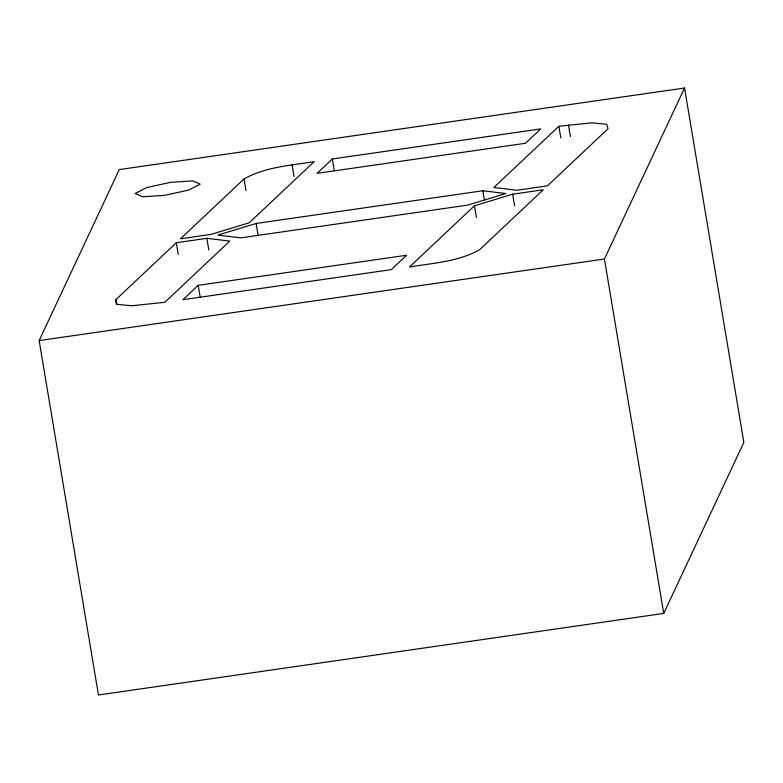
<?xml version="1.0" encoding="UTF-8"?>
<svg xmlns="http://www.w3.org/2000/svg" width="783" height="783" viewBox="0 0 783 783"><rect width="100%" height="100%" fill="white"/><g stroke="black" fill="none" stroke-linecap="round" stroke-linejoin="round"><path stroke-width="1.17" d="M39.15 340.585L119.27 169.588L684.548 88.009L743.85 442.415L663.73 613.412L98.452 694.991L39.15 340.585L604.427 259.007L684.548 88.009M115.649 299.85L176.283 242.74L206.859 238.326L229.811 241.095L164.822 302.307L131.72 305.761L116.961 304.333L115.649 299.85L116.422 304.509M244.012 178.945L180.452 238.815L211.028 234.401L249.239 222.803L314.228 161.592C290.571 165.575 265.28 166.828 244.012 178.945L245.97 190.612M198.197 285.325L182.938 299.693L391.343 269.626L406.592 255.248L198.197 285.325L200.154 296.982M332.354 158.978L317.095 173.346L525.491 143.269L540.75 128.901L332.354 158.978L334.302 170.635M474.459 205.792L409.46 267.003C433.126 263.019 458.407 261.776 479.676 249.65L543.245 189.78L512.659 194.194L474.459 205.792L476.407 217.449M558.876 126.288L493.877 187.499L516.829 190.269L547.415 185.855L608.048 128.755L606.737 124.272L591.968 122.833L558.876 126.288L560.824 137.945M256.129 223.468L217.919 235.066L240.87 237.846L467.568 205.126L505.779 193.528L482.827 190.758L256.129 223.468L258.077 235.135M604.427 259.007L663.73 613.412M568.429 124.908L570.376 136.565M512.659 194.194L514.617 205.851M482.827 190.758L484.383 200.086M292.069 164.792L294.026 176.449M206.859 238.326L208.816 249.983M176.283 242.74L178.23 254.397M146.832 187.529L135.136 193.518L142.506 196.758L164.606 195.349L188.507 190.122L200.194 184.132L192.824 180.893L170.723 182.302L146.832 187.529"/></g></svg>
